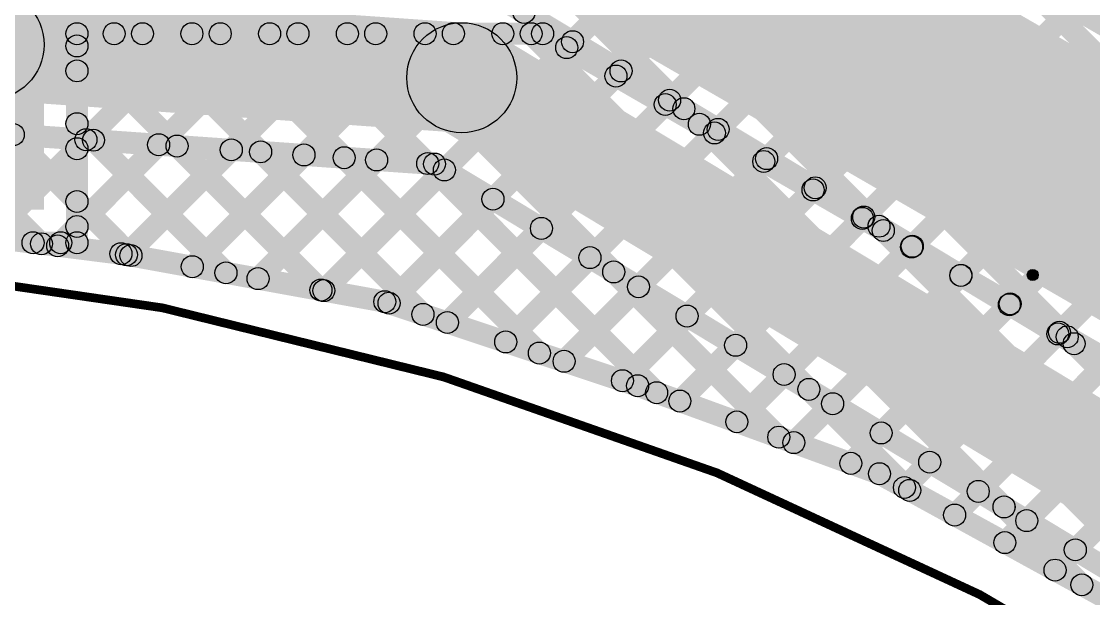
# Model space of a CAD drawing. Header units: millimetres. Extents: x 1.49 to 4.64, y 4.45 to 5.86.
# Drawn here: x 3.2647 to 3.7524, y 5.3433 to 5.6056 of the extents above; entities that cross this region are included whole.
import ezdxf

# ---------------------------------------------------------------- set-up
doc = ezdxf.new("R2010")
doc.units = ezdxf.units.MM
doc.header["$MEASUREMENT"] = 0
for name, color, linetype in [('BottomLayer', 5, 'Continuous'), ('Mechanical2', 216, 'Continuous'), ('TopLayer', 1, 'Continuous'), ('TopOverlay', 2, 'Continuous'), ('TopPaste', 8, 'Continuous'), ('TopSolder', 216, 'Continuous')]:
    doc.layers.add(name, color=color, linetype=linetype)

# ---------------------------------------------------------------- blocks, each defined once
blk = doc.blocks.new('W_____LED_9')
at = {"layer": 'TopLayer'}
for points in [[(-0.06526, 0.04685), (-0.02195, 0.04685), (-0.02195, -0.04685), (-0.06526, -0.04685)], [(-0.00226, 0.04685), (0.08947, 0.04685), (0.08947, -0.04685), (-0.00226, -0.04685)]]:
    blk.add_hatch(color=1, dxfattribs=at).paths.add_polyline_path(points)
at = {"layer": 'TopOverlay'}
h = blk.add_hatch(color=2, dxfattribs=at)
edge = h.paths.add_edge_path()
edge.add_arc((-0.069, 0.051), 0.0025, 0, 360)
h = blk.add_hatch(color=2, dxfattribs=at)
edge = h.paths.add_edge_path()
edge.add_arc((-0.069, 0.051), 0.0025, 0, 360)
for points in [[(-0.0665, -0.051), (-0.0715, -0.051), (-0.0715, 0.051), (-0.0665, 0.051)], [(-0.069, 0.0485), (-0.069, 0.0535), (0.094, 0.0535), (0.094, 0.0485)], [(0.134, 0.05301), (0.091, 0.05301), (0.091, -0.05299), (0.134, -0.05299)], [(-0.069, -0.0535), (-0.069, -0.0485), (0.094, -0.0485), (0.094, -0.0535)]]:
    blk.add_hatch(color=2, dxfattribs=at).paths.add_polyline_path(points)
h = blk.add_hatch(color=2, dxfattribs=at)
edge = h.paths.add_edge_path()
edge.add_arc((0.094, 0.051), 0.0025, 0, 360)
h = blk.add_hatch(color=2, dxfattribs=at)
edge = h.paths.add_edge_path()
edge.add_arc((-0.069, -0.051), 0.0025, 0, 360)
h = blk.add_hatch(color=2, dxfattribs=at)
edge = h.paths.add_edge_path()
edge.add_arc((-0.069, -0.051), 0.0025, 0, 360)
h = blk.add_hatch(color=2, dxfattribs=at)
edge = h.paths.add_edge_path()
edge.add_arc((0.094, -0.051), 0.0025, 0, 360)
at = {"layer": 'TopPaste'}
for points in [[(-0.06526, 0.04685), (-0.02195, 0.04685), (-0.02195, -0.04685), (-0.06526, -0.04685)], [(-0.00226, 0.04685), (0.08947, 0.04685), (0.08947, -0.04685), (-0.00226, -0.04685)]]:
    blk.add_hatch(color=8, dxfattribs=at).paths.add_polyline_path(points)
at = {"layer": 'TopSolder'}
for points in [[(-0.06926, 0.05085), (-0.01795, 0.05085), (-0.01795, -0.05085), (-0.06926, -0.05085)], [(-0.00626, 0.05085), (0.09347, 0.05085), (0.09347, -0.05085), (-0.00626, -0.05085)]]:
    blk.add_hatch(color=216, dxfattribs=at).paths.add_polyline_path(points)
at = {"layer": 'TopOverlay'}
for centre in [(-0.069, 0.051), (-0.069, 0.051), (0.094, 0.051), (-0.069, -0.051), (-0.069, -0.051), (0.094, -0.051)]:
    blk.add_circle(centre, 0.0025, dxfattribs=at)

msp = doc.modelspace()

# ---------------------------------------------------------------- hatches: boundary and pattern name
at = {"layer": 'BottomLayer'}
for points in [[(2.94561, 5.82569), (2.95269, 5.83276), (3.27739, 5.50805), (3.27032, 5.50098)], [(3.31477, 5.81009), (3.32185, 5.81716), (3.56957, 5.56943), (3.5625, 5.56236)], [(3.35569, 5.80452), (3.36277, 5.81159), (3.65832, 5.51604), (3.65125, 5.50897)], [(3.40048, 5.79509), (3.40755, 5.80216), (3.74707, 5.46264), (3.74, 5.45557)], [(3.44526, 5.78567), (3.45233, 5.79274), (3.83582, 5.40925), (3.82875, 5.40218)], [(3.49004, 5.77624), (3.49712, 5.78331), (3.92457, 5.35586), (3.9175, 5.34878)], [(3.53483, 5.76681), (3.5419, 5.77388), (4.01332, 5.30246), (4.00625, 5.29539)], [(3.58824, 5.74875), (3.59531, 5.75582), (3.92674, 5.4244), (3.91967, 5.41733)], [(3.51893, 5.59283), (3.51186, 5.5999), (3.64751, 5.73555), (3.65458, 5.72848)], [(3.54101, 5.57955), (3.53393, 5.58662), (3.67385, 5.72653), (3.68092, 5.71946)], [(3.56308, 5.56626), (3.55601, 5.57334), (3.7002, 5.71752), (3.70727, 5.71045)], [(3.46265, 5.66827), (3.48735, 5.71173), (3.96235, 5.44173), (3.93765, 5.39827)], [(3.58516, 5.55298), (3.57808, 5.56006), (3.72653, 5.7085), (3.7336, 5.70143)], [(3.60723, 5.5397), (3.60016, 5.54677), (3.7501, 5.69672), (3.75717, 5.68965)], [(3.6293, 5.52642), (3.62223, 5.53349), (3.77367, 5.68493), (3.78074, 5.67786)], [(3.65138, 5.51314), (3.64431, 5.52021), (3.79724, 5.67315), (3.80431, 5.66608)], [(3.67345, 5.49986), (3.66638, 5.50693), (3.82081, 5.66136), (3.82788, 5.65429)], [(3.69553, 5.48658), (3.68846, 5.49365), (3.84438, 5.64958), (3.85145, 5.64251)], [(3.7176, 5.4733), (3.71053, 5.48037), (3.86795, 5.63779), (3.87502, 5.63072)], [(3.73968, 5.46002), (3.73261, 5.46709), (3.89152, 5.62601), (3.89859, 5.61894)], [(3.24826, 5.57006), (3.25174, 5.61994), (3.46674, 5.60494), (3.46326, 5.55506)], [(3.48305, 5.60998), (3.48821, 5.61855), (4.10319, 5.24857), (4.09803, 5.24)], [(3.45211, 5.55858), (3.47789, 5.60142), (4.09289, 5.23142), (4.06711, 5.18858)], [(3.24687, 5.55011), (3.24756, 5.56008), (3.45297, 5.54575), (3.45227, 5.53578)], [(3.25332, 5.50399), (3.24625, 5.51106), (3.29055, 5.55536), (3.29762, 5.54829)], [(3.25595, 5.55071), (3.26303, 5.55778), (3.31809, 5.50271), (3.31102, 5.49564)], [(3.29396, 5.54805), (3.30103, 5.55512), (3.3613, 5.49486), (3.35423, 5.48779)], [(3.28475, 5.50006), (3.27768, 5.50713), (3.3236, 5.55306), (3.33067, 5.54599)], [(3.31605, 5.49601), (3.30898, 5.50308), (3.35665, 5.55075), (3.36372, 5.54368)], [(3.33197, 5.5454), (3.33904, 5.55247), (3.4045, 5.48701), (3.39743, 5.47994)], [(3.36998, 5.54275), (3.37705, 5.54982), (3.4509, 5.47597), (3.44383, 5.46889)], [(3.34597, 5.49057), (3.3389, 5.49764), (3.3897, 5.54845), (3.39677, 5.54137)], [(3.37589, 5.48514), (3.36882, 5.49221), (3.42275, 5.54614), (3.42982, 5.53907)], [(3.40798, 5.5401), (3.41505, 5.54717), (3.50384, 5.45838), (3.49677, 5.45131)], [(3.44599, 5.53745), (3.45306, 5.54452), (3.55719, 5.44039), (3.55012, 5.43332)], [(3.45004, 5.53648), (3.4552, 5.54505), (4.05542, 5.18394), (4.05026, 5.17537)], [(3.40581, 5.4797), (3.39874, 5.48677), (3.45357, 5.54161), (3.46064, 5.53453)], [(3.43548, 5.47402), (3.42841, 5.48109), (3.47564, 5.52832), (3.48271, 5.52125)], [(3.22938, 5.50504), (3.23062, 5.51496), (3.31062, 5.50496), (3.30938, 5.49504)], [(3.46202, 5.4652), (3.45495, 5.47227), (3.49772, 5.51504), (3.50479, 5.50797)], [(3.30911, 5.49508), (3.31089, 5.50492), (3.43089, 5.48312), (3.42911, 5.47328)], [(3.48856, 5.45639), (3.48149, 5.46346), (3.51979, 5.50176), (3.52686, 5.49469)], [(3.5306, 5.48819), (3.53768, 5.49526), (3.61275, 5.42019), (3.60568, 5.41311)], [(3.5151, 5.44757), (3.50803, 5.45464), (3.54187, 5.48848), (3.54894, 5.48141)], [(3.42842, 5.47345), (3.43158, 5.48294), (3.54658, 5.44475), (3.54342, 5.43525)], [(3.54164, 5.43876), (3.53457, 5.44583), (3.56394, 5.4752), (3.57101, 5.46813)], [(3.56772, 5.42949), (3.56065, 5.43656), (3.58602, 5.46192), (3.59309, 5.45485)], [(3.59365, 5.42006), (3.58658, 5.42713), (3.60809, 5.44864), (3.61516, 5.44157)], [(3.54329, 5.4353), (3.54671, 5.4447), (3.65671, 5.4047), (3.65329, 5.3953)], [(3.61935, 5.43479), (3.62642, 5.44186), (3.6723, 5.39599), (3.66523, 5.38891)], [(3.61958, 5.41063), (3.61251, 5.4177), (3.63017, 5.43536), (3.63724, 5.42829)], [(3.64551, 5.4012), (3.63843, 5.40827), (3.65224, 5.42208), (3.65931, 5.41501)], [(3.66989, 5.39024), (3.66282, 5.39731), (3.67431, 5.4088), (3.68139, 5.40173)], [(3.6526, 5.39562), (3.6574, 5.40438), (3.8124, 5.31938), (3.8076, 5.31062)], [(3.69273, 5.37771), (3.68566, 5.38479), (3.69639, 5.39552), (3.70346, 5.38845)], [(3.7081, 5.3814), (3.71517, 5.38847), (3.75059, 5.35305), (3.74352, 5.34598)], [(3.70811, 5.38139), (3.71518, 5.38847), (3.7506, 5.35305), (3.74353, 5.34598)], [(3.71556, 5.36519), (3.70849, 5.37226), (3.71846, 5.38224), (3.72553, 5.37517)], [(3.73839, 5.35267), (3.73132, 5.35974), (3.74054, 5.36896), (3.74761, 5.36189)]]:
    msp.add_hatch(color=5, dxfattribs=at).paths.add_polyline_path(points)
h = msp.add_hatch(color=5, dxfattribs=at)
edge = h.paths.add_edge_path()
edge.add_arc((3.25, 5.595), 0.025, 0, 360)
h = msp.add_hatch(color=5, dxfattribs=at)
edge = h.paths.add_edge_path()
edge.add_arc((3.49332, 5.60964), 0.005, 0, 360)
h = msp.add_hatch(color=5, dxfattribs=at)
edge = h.paths.add_edge_path()
edge.add_arc((3.465, 5.58), 0.025, 0, 360)
h = msp.add_hatch(color=5, dxfattribs=at)
edge = h.paths.add_edge_path()
edge.add_arc((3.465, 5.58), 0.025, 0, 360)
h = msp.add_hatch(color=5, dxfattribs=at)
edge = h.paths.add_edge_path()
edge.add_arc((3.5154, 5.59636), 0.005, 0, 360)
h = msp.add_hatch(color=5, dxfattribs=at)
edge = h.paths.add_edge_path()
edge.add_arc((3.53747, 5.58308), 0.005, 0, 360)
h = msp.add_hatch(color=5, dxfattribs=at)
edge = h.paths.add_edge_path()
edge.add_arc((3.55954, 5.5698), 0.005, 0, 360)
h = msp.add_hatch(color=5, dxfattribs=at)
edge = h.paths.add_edge_path()
edge.add_arc((3.56604, 5.56589), 0.005, 0, 360)
h = msp.add_hatch(color=5, dxfattribs=at)
edge = h.paths.add_edge_path()
edge.add_arc((3.26104, 5.55413), 0.005, 0, 360)
h = msp.add_hatch(color=5, dxfattribs=at)
edge = h.paths.add_edge_path()
edge.add_arc((3.58162, 5.55652), 0.005, 0, 360)
h = msp.add_hatch(color=5, dxfattribs=at)
edge = h.paths.add_edge_path()
edge.add_arc((3.29408, 5.55183), 0.005, 0, 360)
h = msp.add_hatch(color=5, dxfattribs=at)
edge = h.paths.add_edge_path()
edge.add_arc((3.2975, 5.55159), 0.005, 0, 360)
h = msp.add_hatch(color=5, dxfattribs=at)
edge = h.paths.add_edge_path()
edge.add_arc((3.32713, 5.54952), 0.005, 0, 360)
h = msp.add_hatch(color=5, dxfattribs=at)
edge = h.paths.add_edge_path()
edge.add_arc((3.3355, 5.54894), 0.005, 0, 360)
h = msp.add_hatch(color=5, dxfattribs=at)
edge = h.paths.add_edge_path()
edge.add_arc((3.36018, 5.54722), 0.005, 0, 360)
h = msp.add_hatch(color=5, dxfattribs=at)
edge = h.paths.add_edge_path()
edge.add_arc((3.37351, 5.54629), 0.005, 0, 360)
h = msp.add_hatch(color=5, dxfattribs=at)
edge = h.paths.add_edge_path()
edge.add_arc((3.39323, 5.54491), 0.005, 0, 360)
h = msp.add_hatch(color=5, dxfattribs=at)
edge = h.paths.add_edge_path()
edge.add_arc((3.41152, 5.54363), 0.005, 0, 360)
h = msp.add_hatch(color=5, dxfattribs=at)
edge = h.paths.add_edge_path()
edge.add_arc((3.42628, 5.5426), 0.005, 0, 360)
h = msp.add_hatch(color=5, dxfattribs=at)
edge = h.paths.add_edge_path()
edge.add_arc((3.44952, 5.54098), 0.005, 0, 360)
h = msp.add_hatch(color=5, dxfattribs=at)
edge = h.paths.add_edge_path()
edge.add_arc((3.45262, 5.54077), 0.005, 0, 360)
h = msp.add_hatch(color=5, dxfattribs=at)
edge = h.paths.add_edge_path()
edge.add_arc((3.45262, 5.54077), 0.005, 0, 360)
h = msp.add_hatch(color=5, dxfattribs=at)
edge = h.paths.add_edge_path()
edge.add_arc((3.60369, 5.54324), 0.005, 0, 360)
h = msp.add_hatch(color=5, dxfattribs=at)
edge = h.paths.add_edge_path()
edge.add_arc((3.4571, 5.53807), 0.005, 0, 360)
h = msp.add_hatch(color=5, dxfattribs=at)
edge = h.paths.add_edge_path()
edge.add_arc((3.62577, 5.52996), 0.005, 0, 360)
h = msp.add_hatch(color=5, dxfattribs=at)
edge = h.paths.add_edge_path()
edge.add_arc((3.47918, 5.52479), 0.005, 0, 360)
h = msp.add_hatch(color=5, dxfattribs=at)
edge = h.paths.add_edge_path()
edge.add_arc((3.64784, 5.51668), 0.005, 0, 360)
h = msp.add_hatch(color=5, dxfattribs=at)
edge = h.paths.add_edge_path()
edge.add_arc((3.50125, 5.51151), 0.005, 0, 360)
h = msp.add_hatch(color=5, dxfattribs=at)
edge = h.paths.add_edge_path()
edge.add_arc((3.65479, 5.5125), 0.005, 0, 360)
h = msp.add_hatch(color=5, dxfattribs=at)
edge = h.paths.add_edge_path()
edge.add_arc((3.27386, 5.50452), 0.005, 0, 360)
h = msp.add_hatch(color=5, dxfattribs=at)
edge = h.paths.add_edge_path()
edge.add_arc((3.28121, 5.5036), 0.005, 0, 360)
h = msp.add_hatch(color=5, dxfattribs=at)
edge = h.paths.add_edge_path()
edge.add_arc((3.66992, 5.5034), 0.005, 0, 360)
h = msp.add_hatch(color=5, dxfattribs=at)
edge = h.paths.add_edge_path()
edge.add_arc((3.31, 5.5), 0.005, 0, 360)
h = msp.add_hatch(color=5, dxfattribs=at)
edge = h.paths.add_edge_path()
edge.add_arc((3.31, 5.5), 0.005, 0, 360)
h = msp.add_hatch(color=5, dxfattribs=at)
edge = h.paths.add_edge_path()
edge.add_arc((3.31251, 5.49954), 0.005, 0, 360)
h = msp.add_hatch(color=5, dxfattribs=at)
edge = h.paths.add_edge_path()
edge.add_arc((3.31456, 5.49917), 0.005, 0, 360)
h = msp.add_hatch(color=5, dxfattribs=at)
edge = h.paths.add_edge_path()
edge.add_arc((3.52333, 5.49823), 0.005, 0, 360)
h = msp.add_hatch(color=5, dxfattribs=at)
edge = h.paths.add_edge_path()
edge.add_arc((3.34243, 5.49411), 0.005, 0, 360)
h = msp.add_hatch(color=5, dxfattribs=at)
edge = h.paths.add_edge_path()
edge.add_arc((3.35776, 5.49132), 0.005, 0, 360)
h = msp.add_hatch(color=5, dxfattribs=at)
edge = h.paths.add_edge_path()
edge.add_arc((3.53414, 5.49172), 0.005, 0, 360)
h = msp.add_hatch(color=5, dxfattribs=at)
edge = h.paths.add_edge_path()
edge.add_arc((3.37235, 5.48867), 0.005, 0, 360)
h = msp.add_hatch(color=5, dxfattribs=at)
edge = h.paths.add_edge_path()
edge.add_arc((3.69199, 5.49012), 0.005, 0, 360)
h = msp.add_hatch(color=5, dxfattribs=at)
edge = h.paths.add_edge_path()
edge.add_arc((3.40097, 5.48347), 0.005, 0, 360)
h = msp.add_hatch(color=5, dxfattribs=at)
edge = h.paths.add_edge_path()
edge.add_arc((3.40227, 5.48324), 0.005, 0, 360)
h = msp.add_hatch(color=5, dxfattribs=at)
edge = h.paths.add_edge_path()
edge.add_arc((3.5454, 5.48495), 0.005, 0, 360)
h = msp.add_hatch(color=5, dxfattribs=at)
edge = h.paths.add_edge_path()
edge.add_arc((3.43, 5.4782), 0.005, 0, 360)
h = msp.add_hatch(color=5, dxfattribs=at)
edge = h.paths.add_edge_path()
edge.add_arc((3.43, 5.4782), 0.005, 0, 360)
h = msp.add_hatch(color=5, dxfattribs=at)
edge = h.paths.add_edge_path()
edge.add_arc((3.43194, 5.47755), 0.005, 0, 360)
h = msp.add_hatch(color=5, dxfattribs=at)
edge = h.paths.add_edge_path()
edge.add_arc((3.71407, 5.47684), 0.005, 0, 360)
h = msp.add_hatch(color=5, dxfattribs=at)
edge = h.paths.add_edge_path()
edge.add_arc((3.44737, 5.47243), 0.005, 0, 360)
h = msp.add_hatch(color=5, dxfattribs=at)
edge = h.paths.add_edge_path()
edge.add_arc((3.56748, 5.47167), 0.005, 0, 360)
h = msp.add_hatch(color=5, dxfattribs=at)
edge = h.paths.add_edge_path()
edge.add_arc((3.45848, 5.46874), 0.005, 0, 360)
h = msp.add_hatch(color=5, dxfattribs=at)
edge = h.paths.add_edge_path()
edge.add_arc((3.73614, 5.46356), 0.005, 0, 360)
h = msp.add_hatch(color=5, dxfattribs=at)
edge = h.paths.add_edge_path()
edge.add_arc((3.48502, 5.45992), 0.005, 0, 360)
h = msp.add_hatch(color=5, dxfattribs=at)
edge = h.paths.add_edge_path()
edge.add_arc((3.58955, 5.45839), 0.005, 0, 360)
h = msp.add_hatch(color=5, dxfattribs=at)
edge = h.paths.add_edge_path()
edge.add_arc((3.74354, 5.45911), 0.005, 0, 360)
h = msp.add_hatch(color=5, dxfattribs=at)
edge = h.paths.add_edge_path()
edge.add_arc((3.50031, 5.45485), 0.005, 0, 360)
h = msp.add_hatch(color=5, dxfattribs=at)
edge = h.paths.add_edge_path()
edge.add_arc((3.51156, 5.45111), 0.005, 0, 360)
h = msp.add_hatch(color=5, dxfattribs=at)
edge = h.paths.add_edge_path()
edge.add_arc((3.5381, 5.44229), 0.005, 0, 360)
h = msp.add_hatch(color=5, dxfattribs=at)
edge = h.paths.add_edge_path()
edge.add_arc((3.61163, 5.4451), 0.005, 0, 360)
h = msp.add_hatch(color=5, dxfattribs=at)
edge = h.paths.add_edge_path()
edge.add_arc((3.545, 5.44), 0.005, 0, 360)
h = msp.add_hatch(color=5, dxfattribs=at)
edge = h.paths.add_edge_path()
edge.add_arc((3.545, 5.44), 0.005, 0, 360)
h = msp.add_hatch(color=5, dxfattribs=at)
edge = h.paths.add_edge_path()
edge.add_arc((3.62289, 5.43833), 0.005, 0, 360)
h = msp.add_hatch(color=5, dxfattribs=at)
edge = h.paths.add_edge_path()
edge.add_arc((3.55365, 5.43685), 0.005, 0, 360)
h = msp.add_hatch(color=5, dxfattribs=at)
edge = h.paths.add_edge_path()
edge.add_arc((3.56419, 5.43302), 0.005, 0, 360)
h = msp.add_hatch(color=5, dxfattribs=at)
edge = h.paths.add_edge_path()
edge.add_arc((3.6337, 5.43182), 0.005, 0, 360)
h = msp.add_hatch(color=5, dxfattribs=at)
edge = h.paths.add_edge_path()
edge.add_arc((3.59012, 5.42359), 0.005, 0, 360)
h = msp.add_hatch(color=5, dxfattribs=at)
edge = h.paths.add_edge_path()
edge.add_arc((3.65578, 5.41854), 0.005, 0, 360)
h = msp.add_hatch(color=5, dxfattribs=at)
edge = h.paths.add_edge_path()
edge.add_arc((3.60921, 5.41665), 0.005, 0, 360)
h = msp.add_hatch(color=5, dxfattribs=at)
edge = h.paths.add_edge_path()
edge.add_arc((3.61604, 5.41417), 0.005, 0, 360)
h = msp.add_hatch(color=5, dxfattribs=at)
edge = h.paths.add_edge_path()
edge.add_arc((3.64197, 5.40474), 0.005, 0, 360)
h = msp.add_hatch(color=5, dxfattribs=at)
edge = h.paths.add_edge_path()
edge.add_arc((3.67785, 5.40526), 0.005, 0, 360)
h = msp.add_hatch(color=5, dxfattribs=at)
edge = h.paths.add_edge_path()
edge.add_arc((3.655, 5.4), 0.005, 0, 360)
h = msp.add_hatch(color=5, dxfattribs=at)
edge = h.paths.add_edge_path()
edge.add_arc((3.655, 5.4), 0.005, 0, 360)
h = msp.add_hatch(color=5, dxfattribs=at)
edge = h.paths.add_edge_path()
edge.add_arc((3.66636, 5.39377), 0.005, 0, 360)
h = msp.add_hatch(color=5, dxfattribs=at)
edge = h.paths.add_edge_path()
edge.add_arc((3.66877, 5.39245), 0.005, 0, 360)
h = msp.add_hatch(color=5, dxfattribs=at)
edge = h.paths.add_edge_path()
edge.add_arc((3.69992, 5.39198), 0.005, 0, 360)
h = msp.add_hatch(color=5, dxfattribs=at)
edge = h.paths.add_edge_path()
edge.add_arc((3.71164, 5.38494), 0.005, 0, 360)
h = msp.add_hatch(color=5, dxfattribs=at)
edge = h.paths.add_edge_path()
edge.add_arc((3.71165, 5.38493), 0.005, 0, 360)
h = msp.add_hatch(color=5, dxfattribs=at)
edge = h.paths.add_edge_path()
edge.add_arc((3.68919, 5.38125), 0.005, 0, 360)
h = msp.add_hatch(color=5, dxfattribs=at)
edge = h.paths.add_edge_path()
edge.add_arc((3.722, 5.3787), 0.005, 0, 360)
h = msp.add_hatch(color=5, dxfattribs=at)
edge = h.paths.add_edge_path()
edge.add_arc((3.71203, 5.36873), 0.005, 0, 360)
h = msp.add_hatch(color=5, dxfattribs=at)
edge = h.paths.add_edge_path()
edge.add_arc((3.74407, 5.36542), 0.005, 0, 360)
h = msp.add_hatch(color=5, dxfattribs=at)
edge = h.paths.add_edge_path()
edge.add_arc((3.73486, 5.35621), 0.005, 0, 360)
h = msp.add_hatch(color=5, dxfattribs=at)
edge = h.paths.add_edge_path()
edge.add_arc((3.74705, 5.34952), 0.005, 0, 360)
h = msp.add_hatch(color=5, dxfattribs=at)
edge = h.paths.add_edge_path()
edge.add_arc((3.74706, 5.34951), 0.005, 0, 360)
at = {"layer": 'TopLayer'}
for points in [[(3.5225, 5.73359), (3.5275, 5.74225), (3.83793, 5.56303), (3.83293, 5.55437)], [(3.45831, 5.64243), (3.76442, 5.4657), (3.81494, 5.5532), (3.50883, 5.72994)], [(3.15, 5.52), (3.275, 5.52), (3.275, 5.62), (3.15, 5.62)], [(3.29354, 5.50885), (3.28646, 5.51592), (3.37408, 5.60354), (3.38115, 5.59646)], [(3.29354, 5.54421), (3.28646, 5.55128), (3.33872, 5.60354), (3.34579, 5.59646)], [(3.29354, 5.57956), (3.28646, 5.58663), (3.30337, 5.60354), (3.31044, 5.59646)], [(3.29, 5.595), (3.29, 5.605), (3.5018, 5.605), (3.5018, 5.595)], [(3.31605, 5.49601), (3.30898, 5.50308), (3.40943, 5.60354), (3.4165, 5.59646)], [(3.31626, 5.59646), (3.32333, 5.60354), (3.4509, 5.47597), (3.44383, 5.46889)], [(3.34597, 5.49057), (3.3389, 5.49764), (3.44479, 5.60354), (3.45186, 5.59646)], [(3.35162, 5.59646), (3.35869, 5.60354), (3.50384, 5.45838), (3.49677, 5.45131)], [(3.37589, 5.48514), (3.36882, 5.49221), (3.48014, 5.60354), (3.48721, 5.59646)], [(3.38697, 5.59646), (3.39404, 5.60354), (3.55719, 5.44039), (3.55012, 5.43332)], [(3.42233, 5.59646), (3.4294, 5.60354), (3.61275, 5.42019), (3.60568, 5.41311)], [(3.45768, 5.59646), (3.46475, 5.60354), (3.6723, 5.39599), (3.66523, 5.38891)], [(3.49304, 5.59646), (3.50011, 5.60354), (3.7506, 5.35305), (3.74353, 5.34598)], [(3.49304, 5.59646), (3.50011, 5.60354), (3.75059, 5.35305), (3.74352, 5.34598)], [(3.4993, 5.59567), (3.5043, 5.60433), (3.77241, 5.44954), (3.76741, 5.44088)], [(3.295, 5.505), (3.285, 5.505), (3.285, 5.6), (3.295, 5.6)], [(3.71556, 5.36519), (3.70849, 5.37226), (3.93744, 5.60122), (3.94451, 5.59415)], [(3.28646, 5.59091), (3.29354, 5.59798), (3.4045, 5.48701), (3.39743, 5.47994)], [(3.40581, 5.4797), (3.39874, 5.48677), (3.50919, 5.59723), (3.51626, 5.59016)], [(3.43548, 5.47402), (3.42841, 5.48109), (3.5316, 5.58429), (3.53868, 5.57722)], [(3.73839, 5.35267), (3.73132, 5.35974), (3.95866, 5.58707), (3.96573, 5.58)], [(3.46202, 5.4652), (3.45495, 5.47227), (3.55402, 5.57135), (3.56109, 5.56427)], [(3.28646, 5.55555), (3.29354, 5.56262), (3.3613, 5.49486), (3.35423, 5.48779)], [(3.56956, 5.5553), (3.57663, 5.56237), (3.83664, 5.30236), (3.82957, 5.29529)], [(3.48856, 5.45639), (3.48149, 5.46346), (3.57643, 5.5584), (3.5835, 5.55133)], [(3.5151, 5.44757), (3.50803, 5.45464), (3.59885, 5.54546), (3.60592, 5.53839)], [(3.54164, 5.43876), (3.53457, 5.44583), (3.62126, 5.53252), (3.62833, 5.52545)], [(3.28646, 5.52019), (3.29354, 5.52727), (3.31809, 5.50271), (3.31102, 5.49564)], [(3.28615, 5.50146), (3.27908, 5.50854), (3.28646, 5.51592), (3.29354, 5.50885)], [(3.56772, 5.42949), (3.56065, 5.43656), (3.64368, 5.51958), (3.65075, 5.51251)], [(3.65321, 5.50701), (3.66028, 5.51408), (3.9997, 5.17466), (3.99263, 5.16759)], [(3.26938, 5.50004), (3.27062, 5.50996), (3.31062, 5.50496), (3.30938, 5.49504)], [(3.27, 5.5), (3.27, 5.51), (3.29, 5.51), (3.29, 5.5)], [(3.59365, 5.42006), (3.58658, 5.42713), (3.66609, 5.50664), (3.67316, 5.49957)], [(3.30911, 5.49508), (3.31089, 5.50492), (3.43089, 5.48312), (3.42911, 5.47328)], [(3.61958, 5.41063), (3.61251, 5.4177), (3.6885, 5.4937), (3.69558, 5.48663)], [(3.42842, 5.47345), (3.43158, 5.48294), (3.54658, 5.44475), (3.54342, 5.43525)], [(3.64551, 5.4012), (3.63843, 5.40827), (3.71092, 5.48076), (3.71799, 5.47369)], [(3.66989, 5.39024), (3.66282, 5.39731), (3.73333, 5.46782), (3.7404, 5.46075)], [(3.73686, 5.45871), (3.74393, 5.46578), (4.26408, 4.94564), (4.25701, 4.93857)], [(3.69273, 5.37771), (3.68566, 5.38479), (3.75575, 5.45488), (3.76282, 5.44781)], [(3.54329, 5.4353), (3.54671, 5.4447), (3.65671, 5.4047), (3.65329, 5.3953)], [(3.6526, 5.39562), (3.6574, 5.40438), (3.8124, 5.31938), (3.8076, 5.31062)]]:
    msp.add_hatch(color=1, dxfattribs=at).paths.add_polyline_path(points)
h = msp.add_hatch(color=1, dxfattribs=at)
edge = h.paths.add_edge_path()
edge.add_arc((3.29, 5.6), 0.005, 0, 360)
h = msp.add_hatch(color=1, dxfattribs=at)
edge = h.paths.add_edge_path()
edge.add_arc((3.29, 5.6), 0.005, 0, 360)
h = msp.add_hatch(color=1, dxfattribs=at)
edge = h.paths.add_edge_path()
edge.add_arc((3.3069, 5.6), 0.005, 0, 360)
h = msp.add_hatch(color=1, dxfattribs=at)
edge = h.paths.add_edge_path()
edge.add_arc((3.3198, 5.6), 0.005, 0, 360)
h = msp.add_hatch(color=1, dxfattribs=at)
edge = h.paths.add_edge_path()
edge.add_arc((3.34226, 5.6), 0.005, 0, 360)
h = msp.add_hatch(color=1, dxfattribs=at)
edge = h.paths.add_edge_path()
edge.add_arc((3.35515, 5.6), 0.005, 0, 360)
h = msp.add_hatch(color=1, dxfattribs=at)
edge = h.paths.add_edge_path()
edge.add_arc((3.37761, 5.6), 0.005, 0, 360)
h = msp.add_hatch(color=1, dxfattribs=at)
edge = h.paths.add_edge_path()
edge.add_arc((3.39051, 5.6), 0.005, 0, 360)
h = msp.add_hatch(color=1, dxfattribs=at)
edge = h.paths.add_edge_path()
edge.add_arc((3.41297, 5.6), 0.005, 0, 360)
h = msp.add_hatch(color=1, dxfattribs=at)
edge = h.paths.add_edge_path()
edge.add_arc((3.42586, 5.6), 0.005, 0, 360)
h = msp.add_hatch(color=1, dxfattribs=at)
edge = h.paths.add_edge_path()
edge.add_arc((3.44832, 5.6), 0.005, 0, 360)
h = msp.add_hatch(color=1, dxfattribs=at)
edge = h.paths.add_edge_path()
edge.add_arc((3.46122, 5.6), 0.005, 0, 360)
h = msp.add_hatch(color=1, dxfattribs=at)
edge = h.paths.add_edge_path()
edge.add_arc((3.48368, 5.6), 0.005, 0, 360)
h = msp.add_hatch(color=1, dxfattribs=at)
edge = h.paths.add_edge_path()
edge.add_arc((3.49658, 5.6), 0.005, 0, 360)
h = msp.add_hatch(color=1, dxfattribs=at)
edge = h.paths.add_edge_path()
edge.add_arc((3.49657, 5.6), 0.005, 0, 360)
h = msp.add_hatch(color=1, dxfattribs=at)
edge = h.paths.add_edge_path()
edge.add_arc((3.5018, 5.6), 0.005, 0, 360)
h = msp.add_hatch(color=1, dxfattribs=at)
edge = h.paths.add_edge_path()
edge.add_arc((3.5018, 5.6), 0.005, 0, 360)
h = msp.add_hatch(color=1, dxfattribs=at)
edge = h.paths.add_edge_path()
edge.add_arc((3.29, 5.59444), 0.005, 0, 360)
h = msp.add_hatch(color=1, dxfattribs=at)
edge = h.paths.add_edge_path()
edge.add_arc((3.51273, 5.59369), 0.005, 0, 360)
h = msp.add_hatch(color=1, dxfattribs=at)
edge = h.paths.add_edge_path()
edge.add_arc((3.29, 5.5831), 0.005, 0, 360)
h = msp.add_hatch(color=1, dxfattribs=at)
edge = h.paths.add_edge_path()
edge.add_arc((3.53514, 5.58075), 0.005, 0, 360)
h = msp.add_hatch(color=1, dxfattribs=at)
edge = h.paths.add_edge_path()
edge.add_arc((3.55755, 5.56781), 0.005, 0, 360)
h = msp.add_hatch(color=1, dxfattribs=at)
edge = h.paths.add_edge_path()
edge.add_arc((3.29, 5.55909), 0.005, 0, 360)
h = msp.add_hatch(color=1, dxfattribs=at)
edge = h.paths.add_edge_path()
edge.add_arc((3.57309, 5.55884), 0.005, 0, 360)
h = msp.add_hatch(color=1, dxfattribs=at)
edge = h.paths.add_edge_path()
edge.add_arc((3.57997, 5.55487), 0.005, 0, 360)
h = msp.add_hatch(color=1, dxfattribs=at)
edge = h.paths.add_edge_path()
edge.add_arc((3.29, 5.54774), 0.005, 0, 360)
h = msp.add_hatch(color=1, dxfattribs=at)
edge = h.paths.add_edge_path()
edge.add_arc((3.60238, 5.54193), 0.005, 0, 360)
h = msp.add_hatch(color=1, dxfattribs=at)
edge = h.paths.add_edge_path()
edge.add_arc((3.6248, 5.52899), 0.005, 0, 360)
h = msp.add_hatch(color=1, dxfattribs=at)
edge = h.paths.add_edge_path()
edge.add_arc((3.29, 5.52373), 0.005, 0, 360)
h = msp.add_hatch(color=1, dxfattribs=at)
edge = h.paths.add_edge_path()
edge.add_arc((3.64721, 5.51605), 0.005, 0, 360)
h = msp.add_hatch(color=1, dxfattribs=at)
edge = h.paths.add_edge_path()
edge.add_arc((3.29, 5.51239), 0.005, 0, 360)
h = msp.add_hatch(color=1, dxfattribs=at)
edge = h.paths.add_edge_path()
edge.add_arc((3.29, 5.51239), 0.005, 0, 360)
h = msp.add_hatch(color=1, dxfattribs=at)
edge = h.paths.add_edge_path()
edge.add_arc((3.65675, 5.51054), 0.005, 0, 360)
h = msp.add_hatch(color=1, dxfattribs=at)
edge = h.paths.add_edge_path()
edge.add_arc((3.27, 5.505), 0.005, 0, 360)
h = msp.add_hatch(color=1, dxfattribs=at)
edge = h.paths.add_edge_path()
edge.add_arc((3.27, 5.505), 0.005, 0, 360)
h = msp.add_hatch(color=1, dxfattribs=at)
edge = h.paths.add_edge_path()
edge.add_arc((3.28261, 5.505), 0.005, 0, 360)
h = msp.add_hatch(color=1, dxfattribs=at)
edge = h.paths.add_edge_path()
edge.add_arc((3.29, 5.505), 0.005, 0, 360)
h = msp.add_hatch(color=1, dxfattribs=at)
edge = h.paths.add_edge_path()
edge.add_arc((3.29, 5.505), 0.005, 0, 360)
h = msp.add_hatch(color=1, dxfattribs=at)
edge = h.paths.add_edge_path()
edge.add_arc((3.66963, 5.5031), 0.005, 0, 360)
h = msp.add_hatch(color=1, dxfattribs=at)
edge = h.paths.add_edge_path()
edge.add_arc((3.31, 5.5), 0.005, 0, 360)
h = msp.add_hatch(color=1, dxfattribs=at)
edge = h.paths.add_edge_path()
edge.add_arc((3.31, 5.5), 0.005, 0, 360)
h = msp.add_hatch(color=1, dxfattribs=at)
edge = h.paths.add_edge_path()
edge.add_arc((3.31251, 5.49954), 0.005, 0, 360)
h = msp.add_hatch(color=1, dxfattribs=at)
edge = h.paths.add_edge_path()
edge.add_arc((3.31456, 5.49917), 0.005, 0, 360)
h = msp.add_hatch(color=1, dxfattribs=at)
edge = h.paths.add_edge_path()
edge.add_arc((3.34243, 5.49411), 0.005, 0, 360)
h = msp.add_hatch(color=1, dxfattribs=at)
edge = h.paths.add_edge_path()
edge.add_arc((3.35776, 5.49132), 0.005, 0, 360)
h = msp.add_hatch(color=1, dxfattribs=at)
edge = h.paths.add_edge_path()
edge.add_arc((3.37235, 5.48867), 0.005, 0, 360)
h = msp.add_hatch(color=1, dxfattribs=at)
edge = h.paths.add_edge_path()
edge.add_arc((3.69204, 5.49016), 0.005, 0, 360)
h = msp.add_hatch(color=1, dxfattribs=at)
edge = h.paths.add_edge_path()
edge.add_arc((3.40097, 5.48347), 0.005, 0, 360)
h = msp.add_hatch(color=1, dxfattribs=at)
edge = h.paths.add_edge_path()
edge.add_arc((3.40227, 5.48324), 0.005, 0, 360)
h = msp.add_hatch(color=1, dxfattribs=at)
edge = h.paths.add_edge_path()
edge.add_arc((3.43, 5.4782), 0.005, 0, 360)
h = msp.add_hatch(color=1, dxfattribs=at)
edge = h.paths.add_edge_path()
edge.add_arc((3.43, 5.4782), 0.005, 0, 360)
h = msp.add_hatch(color=1, dxfattribs=at)
edge = h.paths.add_edge_path()
edge.add_arc((3.43194, 5.47755), 0.005, 0, 360)
h = msp.add_hatch(color=1, dxfattribs=at)
edge = h.paths.add_edge_path()
edge.add_arc((3.71445, 5.47722), 0.005, 0, 360)
h = msp.add_hatch(color=1, dxfattribs=at)
edge = h.paths.add_edge_path()
edge.add_arc((3.44737, 5.47243), 0.005, 0, 360)
h = msp.add_hatch(color=1, dxfattribs=at)
edge = h.paths.add_edge_path()
edge.add_arc((3.45848, 5.46874), 0.005, 0, 360)
h = msp.add_hatch(color=1, dxfattribs=at)
edge = h.paths.add_edge_path()
edge.add_arc((3.73687, 5.46428), 0.005, 0, 360)
h = msp.add_hatch(color=1, dxfattribs=at)
edge = h.paths.add_edge_path()
edge.add_arc((3.7404, 5.46225), 0.005, 0, 360)
h = msp.add_hatch(color=1, dxfattribs=at)
edge = h.paths.add_edge_path()
edge.add_arc((3.48502, 5.45992), 0.005, 0, 360)
h = msp.add_hatch(color=1, dxfattribs=at)
edge = h.paths.add_edge_path()
edge.add_arc((3.50031, 5.45485), 0.005, 0, 360)
h = msp.add_hatch(color=1, dxfattribs=at)
edge = h.paths.add_edge_path()
edge.add_arc((3.51156, 5.45111), 0.005, 0, 360)
h = msp.add_hatch(color=1, dxfattribs=at)
edge = h.paths.add_edge_path()
edge.add_arc((3.5381, 5.44229), 0.005, 0, 360)
h = msp.add_hatch(color=1, dxfattribs=at)
edge = h.paths.add_edge_path()
edge.add_arc((3.545, 5.44), 0.005, 0, 360)
h = msp.add_hatch(color=1, dxfattribs=at)
edge = h.paths.add_edge_path()
edge.add_arc((3.545, 5.44), 0.005, 0, 360)
h = msp.add_hatch(color=1, dxfattribs=at)
edge = h.paths.add_edge_path()
edge.add_arc((3.55365, 5.43685), 0.005, 0, 360)
h = msp.add_hatch(color=1, dxfattribs=at)
edge = h.paths.add_edge_path()
edge.add_arc((3.56419, 5.43302), 0.005, 0, 360)
h = msp.add_hatch(color=1, dxfattribs=at)
edge = h.paths.add_edge_path()
edge.add_arc((3.59012, 5.42359), 0.005, 0, 360)
h = msp.add_hatch(color=1, dxfattribs=at)
edge = h.paths.add_edge_path()
edge.add_arc((3.60921, 5.41665), 0.005, 0, 360)
h = msp.add_hatch(color=1, dxfattribs=at)
edge = h.paths.add_edge_path()
edge.add_arc((3.61604, 5.41417), 0.005, 0, 360)
h = msp.add_hatch(color=1, dxfattribs=at)
edge = h.paths.add_edge_path()
edge.add_arc((3.64197, 5.40474), 0.005, 0, 360)
h = msp.add_hatch(color=1, dxfattribs=at)
edge = h.paths.add_edge_path()
edge.add_arc((3.655, 5.4), 0.005, 0, 360)
h = msp.add_hatch(color=1, dxfattribs=at)
edge = h.paths.add_edge_path()
edge.add_arc((3.655, 5.4), 0.005, 0, 360)
h = msp.add_hatch(color=1, dxfattribs=at)
edge = h.paths.add_edge_path()
edge.add_arc((3.66636, 5.39377), 0.005, 0, 360)
h = msp.add_hatch(color=1, dxfattribs=at)
edge = h.paths.add_edge_path()
edge.add_arc((3.66877, 5.39245), 0.005, 0, 360)
h = msp.add_hatch(color=1, dxfattribs=at)
edge = h.paths.add_edge_path()
edge.add_arc((3.68919, 5.38125), 0.005, 0, 360)
h = msp.add_hatch(color=1, dxfattribs=at)
edge = h.paths.add_edge_path()
edge.add_arc((3.71203, 5.36873), 0.005, 0, 360)
h = msp.add_hatch(color=1, dxfattribs=at)
edge = h.paths.add_edge_path()
edge.add_arc((3.73486, 5.35621), 0.005, 0, 360)
h = msp.add_hatch(color=1, dxfattribs=at)
edge = h.paths.add_edge_path()
edge.add_arc((3.74705, 5.34952), 0.005, 0, 360)
h = msp.add_hatch(color=1, dxfattribs=at)
edge = h.paths.add_edge_path()
edge.add_arc((3.74706, 5.34951), 0.005, 0, 360)

# ---------------------------------------------------------------- linework, layer by layer
at = {"layer": 'BottomLayer'}
for centre, radius in [((3.25, 5.595), 0.025), ((3.49332, 5.60964), 0.005), ((3.465, 5.58), 0.025), ((3.465, 5.58), 0.025), ((3.5154, 5.59636), 0.005), ((3.53747, 5.58308), 0.005), ((3.55954, 5.5698), 0.005), ((3.56604, 5.56589), 0.005), ((3.26104, 5.55413), 0.005), ((3.58162, 5.55652), 0.005), ((3.29408, 5.55183), 0.005), ((3.2975, 5.55159), 0.005), ((3.32713, 5.54952), 0.005), ((3.3355, 5.54894), 0.005), ((3.36018, 5.54722), 0.005), ((3.37351, 5.54629), 0.005), ((3.39323, 5.54491), 0.005), ((3.41152, 5.54363), 0.005), ((3.42628, 5.5426), 0.005), ((3.44952, 5.54098), 0.005), ((3.45262, 5.54077), 0.005), ((3.45262, 5.54077), 0.005), ((3.60369, 5.54324), 0.005), ((3.4571, 5.53807), 0.005), ((3.62577, 5.52996), 0.005), ((3.47918, 5.52479), 0.005), ((3.64784, 5.51668), 0.005), ((3.50125, 5.51151), 0.005), ((3.65479, 5.5125), 0.005), ((3.27386, 5.50452), 0.005), ((3.28121, 5.5036), 0.005), ((3.66992, 5.5034), 0.005), ((3.31, 5.5), 0.005), ((3.31, 5.5), 0.005), ((3.31251, 5.49954), 0.005), ((3.31456, 5.49917), 0.005), ((3.52333, 5.49823), 0.005), ((3.34243, 5.49411), 0.005), ((3.35776, 5.49132), 0.005), ((3.53414, 5.49172), 0.005), ((3.37235, 5.48867), 0.005), ((3.69199, 5.49012), 0.005), ((3.40097, 5.48347), 0.005), ((3.40227, 5.48324), 0.005), ((3.5454, 5.48495), 0.005), ((3.43, 5.4782), 0.005), ((3.43, 5.4782), 0.005), ((3.43194, 5.47755), 0.005), ((3.71407, 5.47684), 0.005), ((3.44737, 5.47243), 0.005), ((3.56748, 5.47167), 0.005), ((3.45848, 5.46874), 0.005), ((3.73614, 5.46356), 0.005), ((3.48502, 5.45992), 0.005), ((3.58955, 5.45839), 0.005), ((3.74354, 5.45911), 0.005), ((3.50031, 5.45485), 0.005), ((3.51156, 5.45111), 0.005), ((3.5381, 5.44229), 0.005), ((3.61163, 5.4451), 0.005), ((3.545, 5.44), 0.005), ((3.545, 5.44), 0.005), ((3.62289, 5.43833), 0.005), ((3.55365, 5.43685), 0.005), ((3.56419, 5.43302), 0.005), ((3.6337, 5.43182), 0.005), ((3.59012, 5.42359), 0.005), ((3.65578, 5.41854), 0.005), ((3.60921, 5.41665), 0.005), ((3.61604, 5.41417), 0.005), ((3.64197, 5.40474), 0.005), ((3.67785, 5.40526), 0.005), ((3.655, 5.4), 0.005), ((3.655, 5.4), 0.005), ((3.66636, 5.39377), 0.005), ((3.66877, 5.39245), 0.005), ((3.69992, 5.39198), 0.005), ((3.71164, 5.38494), 0.005), ((3.71165, 5.38493), 0.005), ((3.68919, 5.38125), 0.005), ((3.722, 5.3787), 0.005), ((3.71203, 5.36873), 0.005), ((3.74407, 5.36542), 0.005), ((3.73486, 5.35621), 0.005), ((3.74705, 5.34952), 0.005), ((3.74706, 5.34951), 0.005)]:
    msp.add_circle(centre, radius, dxfattribs=at)
at = {"layer": 'Mechanical2', "const_width": 0.00394}
for points in [[(1.49178, 4.82969, -0.650988), (4.64195, 4.82969)], [(1.94352, 4.91352, -0.522724), (4.19021, 4.91352)]]:
    msp.add_lwpolyline(points, format="xyb", dxfattribs=at)
at = {"layer": 'TopLayer'}
for centre in [(3.29, 5.6), (3.29, 5.6), (3.3069, 5.6), (3.3198, 5.6), (3.34226, 5.6), (3.35515, 5.6), (3.37761, 5.6), (3.39051, 5.6), (3.41297, 5.6), (3.42586, 5.6), (3.44832, 5.6), (3.46122, 5.6), (3.48368, 5.6), (3.49657, 5.6), (3.49658, 5.6), (3.5018, 5.6), (3.5018, 5.6), (3.29, 5.59444), (3.51273, 5.59369), (3.29, 5.5831), (3.53514, 5.58075), (3.55755, 5.56781), (3.29, 5.55909), (3.57309, 5.55884), (3.57997, 5.55487), (3.29, 5.54774), (3.60238, 5.54193), (3.6248, 5.52899), (3.29, 5.52373), (3.64721, 5.51605), (3.29, 5.51239), (3.29, 5.51239), (3.65675, 5.51054), (3.27, 5.505), (3.27, 5.505), (3.28261, 5.505), (3.29, 5.505), (3.29, 5.505), (3.66963, 5.5031), (3.31, 5.5), (3.31, 5.5), (3.31251, 5.49954), (3.31456, 5.49917), (3.34243, 5.49411), (3.35776, 5.49132), (3.37235, 5.48867), (3.69204, 5.49016), (3.40097, 5.48347), (3.40227, 5.48324), (3.43, 5.4782), (3.43, 5.4782), (3.43194, 5.47755), (3.71445, 5.47722), (3.44737, 5.47243), (3.45848, 5.46874), (3.73687, 5.46428), (3.7404, 5.46225), (3.48502, 5.45992), (3.50031, 5.45485), (3.51156, 5.45111), (3.5381, 5.44229), (3.545, 5.44), (3.545, 5.44), (3.55365, 5.43685), (3.56419, 5.43302), (3.59012, 5.42359), (3.60921, 5.41665), (3.61604, 5.41417), (3.64197, 5.40474), (3.655, 5.4), (3.655, 5.4), (3.66636, 5.39377), (3.66877, 5.39245), (3.68919, 5.38125), (3.71203, 5.36873), (3.73486, 5.35621), (3.74705, 5.34952), (3.74706, 5.34951)]:
    msp.add_circle(centre, 0.005, dxfattribs=at)

# ---------------------------------------------------------------- block references
at = {"rotation": 329.9999999999999}
msp.add_blockref('W_____LED_9', (3.81, 5.5), dxfattribs=at)

doc.saveas('drawing.dxf')
